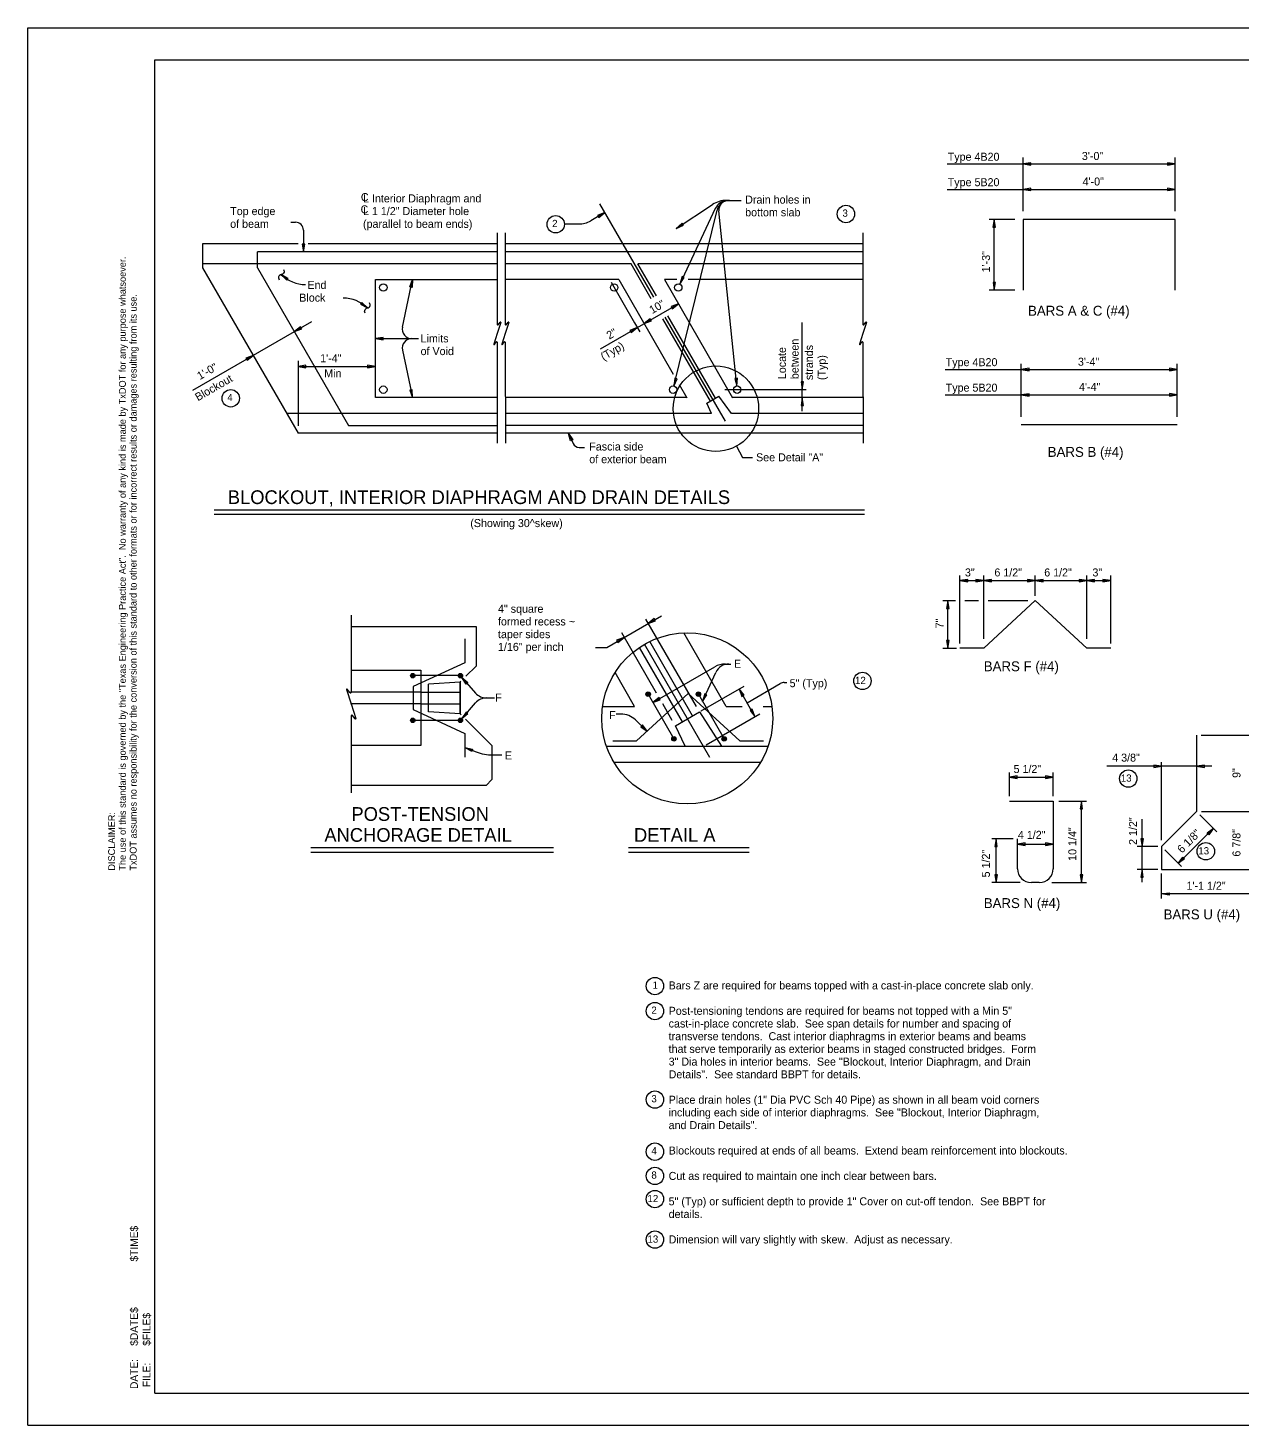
# Model space of a CAD drawing. Extents: x 1000 to 1069, y 1000 to 1045.
# Drawn here: x 1000 to 1019.12, y 1023 to 1045 of the extents above; entities that cross this region are included whole.
import ezdxf

# ---------------------------------------------------------------- set-up
doc = ezdxf.new("R2010")
doc.units = 0
for name, color, linetype in [('D_SHEET', 7, 'Continuous'), ('D_SHEET_TXT_SUB_CODE', 7, 'Continuous'), ('Working Level 1', 7, 'Continuous')]:
    doc.layers.add(name, color=color, linetype=linetype)

msp = doc.modelspace()

# ---------------------------------------------------------------- linework, layer by layer
at = {"layer": 'D_SHEET'}
for p, q in [((1000, 1045), (1034, 1045)), ((1000, 1023), (1000, 1045)), ((1002, 1023.5), (1002, 1044.5)), ((1002, 1044.5), (1033.5, 1044.5)), ((1002, 1023.5), (1033.5, 1023.5)), ((1000, 1023), (1034, 1023))]:
    msp.add_line(p, q, dxfattribs=at)
at = {"layer": 'Working Level 1'}
for p, q in [((1014.477, 1042.858), (1018.072, 1042.858)), ((1015.677, 1042.113), (1015.677, 1042.96)), ((1018.072, 1042.113), (1018.072, 1042.96)), ((1014.477, 1042.458), (1018.072, 1042.458)), ((1009.859, 1040.758), (1009.01, 1042.23)), ((1010.213, 1041.844), (1010.783, 1042.219)), ((1010.827, 1042.155), (1010.268, 1040.966)), ((1011.002, 1042.285), (1011.232, 1042.285)), ((1004.139, 1041.94), (1004.214, 1041.94)), ((1009.089, 1042.093), (1008.864, 1041.963)), ((1010.176, 1039.361), (1010.858, 1042.133)), ((1011.166, 1039.362), (1010.884, 1042.12)), ((1015.547, 1041.984), (1015.141, 1041.984)), ((1015.22, 1040.87), (1015.22, 1041.984)), ((1018.072, 1041.984), (1015.677, 1041.984)), ((1015.677, 1041.984), (1015.677, 1040.87)), ((1018.072, 1040.87), (1018.072, 1041.984)), ((1004.339, 1041.815), (1004.339, 1041.474)), ((1007.392, 1041.771), (1007.393, 1040.644)), ((1007.519, 1041.771), (1007.519, 1040.639)), ((1008.447, 1041.913), (1008.677, 1041.913)), ((1013.153, 1041.771), (1013.153, 1040.639)), ((1002.75, 1041.599), (1002.75, 1041.225)), ((1004.256, 1041.599), (1002.75, 1041.599)), ((1007.392, 1041.599), (1004.416, 1041.599)), ((1013.153, 1041.599), (1007.519, 1041.599)), ((1007.393, 1041.286), (1002.75, 1041.286)), ((1007.392, 1041.474), (1003.617, 1041.474)), ((1003.617, 1041.225), (1003.617, 1041.474)), ((1013.153, 1041.474), (1007.519, 1041.474)), ((1009.5, 1041.286), (1007.519, 1041.286)), ((1009.818, 1040.735), (1009.5, 1041.286)), ((1009.9, 1040.782), (1009.609, 1041.286)), ((1013.153, 1041.286), (1009.609, 1041.286)), ((1002.75, 1041.225), (1004.256, 1038.617)), ((1003.617, 1041.225), (1005.05, 1038.742)), ((1005.473, 1039.179), (1005.473, 1041.038)), ((1005.473, 1041.038), (1007.393, 1041.038)), ((1005.9, 1040.289), (1006.058, 1041.038)), ((1009.306, 1041.038), (1007.519, 1041.038)), ((1010.223, 1041.038), (1010.027, 1041.038)), ((1013.153, 1041.038), (1010.4, 1041.038)), ((1009.184, 1040.999), (1009.553, 1040.359)), ((1009.306, 1041.038), (1010.165, 1039.549)), ((1010.027, 1041.038), (1011.1, 1039.178)), ((1015.547, 1040.87), (1015.141, 1040.87)), ((1007.393, 1040.644), (1007.393, 1040.332)), ((1007.393, 1040.644), (1007.393, 1040.332)), ((1007.519, 1040.644), (1007.519, 1040.332)), ((1007.519, 1040.644), (1007.519, 1040.332)), ((1009.017, 1039.946), (1010.247, 1040.657)), ((1013.153, 1040.644), (1013.153, 1040.332)), ((1010.749, 1039.123), (1010.001, 1040.418)), ((1010.985, 1038.807), (1010.039, 1040.446)), ((1010.83, 1039.17), (1010.08, 1040.469)), ((1004.464, 1040.372), (1002.593, 1039.293)), ((1007.393, 1040.191), (1007.336, 1040.02)), ((1007.393, 1040.191), (1007.336, 1040.02)), ((1007.393, 1040.332), (1007.392, 1040.332)), ((1007.393, 1040.332), (1007.392, 1040.332)), ((1007.448, 1040.361), (1007.393, 1040.191)), ((1007.448, 1040.361), (1007.393, 1040.191)), ((1007.408, 1040.326), (1007.409, 1040.326)), ((1007.408, 1040.326), (1007.409, 1040.326)), ((1007.409, 1040.326), (1007.439, 1040.367)), ((1007.409, 1040.326), (1007.439, 1040.367)), ((1007.439, 1040.367), (1007.438, 1040.366)), ((1007.439, 1040.367), (1007.438, 1040.366)), ((1007.448, 1040.361), (1007.448, 1040.361)), ((1007.448, 1040.361), (1007.448, 1040.361)), ((1007.519, 1040.191), (1007.463, 1040.02)), ((1007.519, 1040.191), (1007.463, 1040.02)), ((1007.575, 1040.361), (1007.519, 1040.191)), ((1007.575, 1040.361), (1007.519, 1040.191)), ((1007.519, 1040.332), (1007.519, 1040.332)), ((1007.519, 1040.332), (1007.519, 1040.332)), ((1007.535, 1040.326), (1007.565, 1040.367)), ((1007.535, 1040.326), (1007.565, 1040.367)), ((1007.535, 1040.326), (1007.535, 1040.326)), ((1007.535, 1040.326), (1007.535, 1040.326)), ((1007.565, 1040.367), (1007.565, 1040.366)), ((1007.565, 1040.367), (1007.565, 1040.366)), ((1007.575, 1040.361), (1007.575, 1040.361)), ((1007.575, 1040.361), (1007.575, 1040.361)), ((1009.553, 1040.359), (1009.636, 1040.214)), ((1012.197, 1038.968), (1012.197, 1040.364)), ((1013.153, 1040.191), (1013.097, 1040.02)), ((1013.209, 1040.361), (1013.153, 1040.191)), ((1013.153, 1040.332), (1013.153, 1040.332)), ((1013.169, 1040.326), (1013.199, 1040.367)), ((1013.169, 1040.326), (1013.169, 1040.326)), ((1013.199, 1040.367), (1013.199, 1040.366)), ((1013.209, 1040.361), (1013.209, 1040.361)), ((1005.473, 1040.108), (1006.152, 1040.108)), ((1007.336, 1040.02), (1007.336, 1040.02)), ((1007.336, 1040.02), (1007.336, 1040.02)), ((1007.346, 1040.015), (1007.347, 1040.015)), ((1007.346, 1040.015), (1007.347, 1040.015)), ((1007.347, 1040.015), (1007.377, 1040.055)), ((1007.347, 1040.015), (1007.377, 1040.055)), ((1007.377, 1040.055), (1007.377, 1040.055)), ((1007.377, 1040.055), (1007.377, 1040.055)), ((1007.392, 1040.049), (1007.393, 1040.05)), ((1007.392, 1040.049), (1007.393, 1040.05)), ((1007.393, 1040.05), (1007.393, 1039.928)), ((1007.393, 1040.05), (1007.393, 1039.928)), ((1007.463, 1040.02), (1007.463, 1040.02)), ((1007.463, 1040.02), (1007.463, 1040.02)), ((1007.473, 1040.015), (1007.503, 1040.055)), ((1007.473, 1040.015), (1007.503, 1040.055)), ((1007.473, 1040.015), (1007.473, 1040.015)), ((1007.473, 1040.015), (1007.473, 1040.015)), ((1007.503, 1040.055), (1007.503, 1040.055)), ((1007.503, 1040.055), (1007.503, 1040.055)), ((1007.519, 1040.049), (1007.519, 1040.05)), ((1007.519, 1040.05), (1007.519, 1039.928)), ((1007.519, 1040.049), (1007.519, 1040.05)), ((1007.519, 1040.05), (1007.519, 1039.928)), ((1013.097, 1040.02), (1013.097, 1040.02)), ((1013.107, 1040.015), (1013.137, 1040.055)), ((1013.107, 1040.015), (1013.107, 1040.015)), ((1013.137, 1040.055), (1013.137, 1040.055)), ((1013.153, 1040.049), (1013.153, 1040.05)), ((1013.153, 1040.05), (1013.153, 1039.928)), ((1004.256, 1039.758), (1004.256, 1038.733)), ((1005.9, 1039.927), (1006.058, 1039.179)), ((1007.393, 1039.928), (1007.393, 1039.928)), ((1007.393, 1039.928), (1007.393, 1038.462)), ((1007.393, 1039.928), (1007.393, 1039.928)), ((1007.393, 1039.928), (1007.393, 1038.462)), ((1007.519, 1039.928), (1007.52, 1038.462)), ((1007.519, 1039.928), (1007.52, 1038.462)), ((1013.153, 1039.928), (1013.154, 1038.462)), ((1004.256, 1039.669), (1005.473, 1039.669)), ((1014.445, 1039.622), (1018.103, 1039.622)), ((1015.645, 1038.878), (1015.645, 1039.711)), ((1018.103, 1038.878), (1018.103, 1039.711)), ((1010.258, 1039.387), (1010.379, 1039.178)), ((1010.975, 1039.304), (1012.101, 1039.304)), ((1012.101, 1039.304), (1012.257, 1039.304)), ((1007.393, 1039.179), (1005.473, 1039.179)), ((1010.379, 1039.179), (1007.52, 1039.179)), ((1010.695, 1039.091), (1010.884, 1039.201)), ((1010.768, 1038.929), (1010.695, 1039.092)), ((1011.081, 1038.929), (1010.884, 1039.201)), ((1013.154, 1039.179), (1011.1, 1039.179)), ((1014.445, 1039.222), (1018.103, 1039.222)), ((1007.393, 1038.929), (1004.076, 1038.929)), ((1010.768, 1038.929), (1007.52, 1038.929)), ((1013.154, 1038.929), (1011.081, 1038.929)), ((1005.049, 1038.742), (1007.393, 1038.742)), ((1013.154, 1038.742), (1007.52, 1038.742)), ((1018.103, 1038.749), (1015.645, 1038.749)), ((1007.393, 1038.617), (1004.256, 1038.617)), ((1013.154, 1038.617), (1007.52, 1038.617)), ((1008.516, 1038.617), (1008.586, 1038.458)), ((1011.159, 1038.413), (1011.256, 1038.236)), ((1008.682, 1038.395), (1008.765, 1038.395)), ((1011.256, 1038.236), (1011.414, 1038.236)), ((1002.936, 1037.414), (1013.178, 1037.414)), ((1002.936, 1037.341), (1013.178, 1037.341)), ((1014.68, 1035.308), (1014.68, 1036.38)), ((1014.68, 1036.297), (1017.055, 1036.297)), ((1015.055, 1035.383), (1015.055, 1036.38)), ((1015.867, 1036.058), (1015.867, 1036.38)), ((1016.68, 1035.383), (1016.68, 1036.38)), ((1017.055, 1035.308), (1017.055, 1036.38)), ((1014.413, 1035.983), (1014.608, 1035.983)), ((1014.489, 1035.233), (1014.489, 1035.983)), ((1014.758, 1035.983), (1014.973, 1035.983)), ((1015.867, 1035.983), (1015.055, 1035.233)), ((1015.127, 1035.983), (1015.752, 1035.983)), ((1016.68, 1035.233), (1015.867, 1035.983)), ((1005.091, 1035.753), (1005.091, 1034.705)), ((1005.091, 1035.574), (1007.058, 1035.574)), ((1007.058, 1035.574), (1007.058, 1034.951)), ((1009.116, 1035.245), (1009.978, 1035.742)), ((1010.529, 1034.316), (1009.735, 1035.692)), ((1006.882, 1035.38), (1006.882, 1035.005)), ((1009.903, 1034.524), (1009.356, 1035.473)), ((1010.47, 1034.168), (1009.794, 1035.338)), ((1011, 1034.313), (1010.33, 1035.473)), ((1008.942, 1035.245), (1009.116, 1035.245)), ((1010.308, 1034.074), (1009.632, 1035.244)), ((1010.741, 1033.512), (1009.712, 1035.294)), ((1014.413, 1035.233), (1014.628, 1035.233)), ((1015.055, 1035.233), (1014.68, 1035.233)), ((1017.055, 1035.233), (1016.68, 1035.233)), ((1005.091, 1034.886), (1006.188, 1034.886)), ((1006.882, 1035.005), (1006.07, 1034.63)), ((1006.188, 1034.886), (1006.188, 1033.699)), ((1007.058, 1034.951), (1006.898, 1034.79)), ((1009.845, 1034.378), (1010.817, 1034.939)), ((1010.986, 1034.984), (1011.069, 1034.984)), ((1005.09, 1034.705), (1005.09, 1034.543)), ((1006.812, 1034.801), (1006.062, 1034.801)), ((1006.809, 1034.7), (1006.308, 1034.668)), ((1006.308, 1034.231), (1006.308, 1034.669)), ((1006.821, 1034.712), (1006.809, 1034.701)), ((1006.809, 1034.701), (1006.809, 1034.2)), ((1006.809, 1034.2), (1006.809, 1034.7)), ((1006.835, 1034.774), (1007.05, 1034.526)), ((1009.556, 1034.313), (1009.247, 1034.848)), ((1010.627, 1034.394), (1010.835, 1034.852)), ((1011.327, 1034.374), (1011.85, 1034.676)), ((1011.913, 1034.693), (1011.956, 1034.693)), ((1005.017, 1034.582), (1005.09, 1034.355)), ((1005.069, 1034.536), (1005.029, 1034.59)), ((1006.188, 1034.542), (1005.083, 1034.542)), ((1006.07, 1034.63), (1006.07, 1034.267)), ((1006.188, 1034.542), (1006.809, 1034.542)), ((1007.22, 1034.449), (1007.347, 1034.449)), ((1009.769, 1034.509), (1010.175, 1033.805)), ((1010.561, 1034.509), (1010.967, 1033.805)), ((1010.605, 1034.246), (1011.281, 1034.636)), ((1011.452, 1034.158), (1011.202, 1034.591)), ((1006.188, 1034.355), (1005.083, 1034.355)), ((1005.09, 1034.355), (1005.165, 1034.127)), ((1006.07, 1034.267), (1006.882, 1033.892)), ((1006.188, 1034.355), (1006.809, 1034.355)), ((1006.809, 1034.2), (1006.308, 1034.233)), ((1006.835, 1034.123), (1007.05, 1034.371)), ((1009.051, 1034.313), (1009.556, 1034.313)), ((1010.15, 1034.097), (1010.001, 1034.355)), ((1010.199, 1034.012), (1010.578, 1034.23)), ((1010.578, 1034.23), (1010.927, 1033.688)), ((1010.999, 1034.313), (1011.249, 1034.313)), ((1011.582, 1034.313), (1011.719, 1034.313)), ((1005.09, 1034.167), (1005.09, 1034.005)), ((1005.091, 1034.005), (1005.091, 1032.956)), ((1005.152, 1034.121), (1005.112, 1034.173)), ((1006.812, 1034.097), (1006.062, 1034.097)), ((1006.809, 1034.2), (1006.824, 1034.185)), ((1006.892, 1034.116), (1007.309, 1033.699)), ((1009.338, 1034.196), (1009.266, 1034.196)), ((1009.756, 1033.927), (1009.57, 1034.104)), ((1010.35, 1033.688), (1010.199, 1034.012)), ((1010.681, 1033.712), (1011.528, 1034.201)), ((1006.882, 1033.892), (1006.882, 1033.517)), ((1018.408, 1033.862), (1018.408, 1032.66)), ((1018.48, 1033.862), (1019.233, 1033.862)), ((1006.188, 1033.699), (1005.091, 1033.699)), ((1006.882, 1033.667), (1007.059, 1033.6)), ((1007.309, 1033.699), (1007.309, 1033.168)), ((1009.112, 1033.688), (1011.658, 1033.688)), ((1009.213, 1033.772), (1009.588, 1033.772)), ((1011.213, 1033.772), (1011.588, 1033.772)), ((1007.324, 1033.552), (1007.465, 1033.552)), ((1009.228, 1033.438), (1011.541, 1033.438)), ((1018.647, 1033.373), (1016.992, 1033.373)), ((1017.856, 1032.21), (1017.856, 1033.44)), ((1007.309, 1033.168), (1007.216, 1033.073)), ((1015.461, 1032.905), (1015.461, 1033.278)), ((1015.461, 1033.202), (1016.149, 1033.202)), ((1016.149, 1032.905), (1016.149, 1033.278)), ((1007.216, 1033.073), (1005.091, 1033.073)), ((1015.461, 1032.825), (1016.149, 1032.825)), ((1016.149, 1032.825), (1016.149, 1031.761)), ((1016.238, 1032.825), (1016.676, 1032.825)), ((1016.594, 1031.543), (1016.594, 1032.825)), ((1017.549, 1031.55), (1017.549, 1032.54)), ((1018.408, 1032.66), (1017.856, 1032.108)), ((1018.46, 1032.609), (1018.728, 1032.341)), ((1018.487, 1032.66), (1019.233, 1032.66)), ((1018.672, 1032.397), (1018.119, 1031.844)), ((1004.457, 1032.095), (1008.28, 1032.095)), ((1004.457, 1032.022), (1008.28, 1032.022)), ((1009.458, 1032.095), (1011.358, 1032.095)), ((1009.458, 1032.022), (1011.358, 1032.022)), ((1015.517, 1032.23), (1015.184, 1032.23)), ((1015.25, 1031.543), (1015.25, 1032.23)), ((1015.586, 1031.761), (1015.586, 1032.23)), ((1015.586, 1032.147), (1016.149, 1032.147)), ((1017.795, 1032.108), (1017.472, 1032.108)), ((1017.856, 1032.108), (1017.856, 1031.747)), ((1017.907, 1032.056), (1018.168, 1031.796)), ((1017.795, 1031.747), (1017.472, 1031.747)), ((1017.856, 1031.747), (1019.544, 1031.747)), ((1017.856, 1031.294), (1017.856, 1031.683)), ((1015.629, 1031.543), (1015.184, 1031.543)), ((1015.93, 1031.543), (1015.805, 1031.543)), ((1016.126, 1031.543), (1016.676, 1031.543)), ((1019.544, 1031.363), (1017.856, 1031.363))]:
    msp.add_line(p, q, dxfattribs=at)
for points in [[(1015.677, 1042.858), (1015.799, 1042.838), (1015.799, 1042.877)], [(1018.072, 1042.858), (1017.949, 1042.878), (1017.949, 1042.839)], [(1015.677, 1042.458), (1015.799, 1042.438), (1015.799, 1042.477)], [(1018.072, 1042.458), (1017.949, 1042.478), (1017.949, 1042.439)], [(1009.089, 1042.092), (1008.973, 1042.048), (1008.992, 1042.015)], [(1010.213, 1041.844), (1010.326, 1041.895), (1010.305, 1041.927)], [(1015.22, 1041.985), (1015.2, 1041.862), (1015.239, 1041.862)], [(1004.339, 1041.474), (1004.359, 1041.596), (1004.32, 1041.596)], [(1003.991, 1041.115), (1004.077, 1041.026), (1004.101, 1041.057)], [(1006.058, 1041.038), (1006.052, 1040.914), (1006.014, 1040.922)], [(1010.269, 1040.966), (1010.339, 1041.068), (1010.304, 1041.084)], [(1015.22, 1040.871), (1015.24, 1040.993), (1015.201, 1040.993)], [(1005.347, 1040.591), (1005.26, 1040.679), (1005.237, 1040.648)], [(1010.247, 1040.656), (1010.131, 1040.612), (1010.15, 1040.579)], [(1009.706, 1040.344), (1009.822, 1040.388), (1009.803, 1040.422)], [(1004.198, 1040.218), (1004.314, 1040.262), (1004.294, 1040.296)], [(1009.598, 1040.282), (1009.481, 1040.238), (1009.501, 1040.204)], [(1005.473, 1040.108), (1005.596, 1040.088), (1005.596, 1040.127)], [(1003.548, 1039.843), (1003.431, 1039.8), (1003.451, 1039.766)], [(1004.256, 1039.669), (1004.379, 1039.649), (1004.379, 1039.688)], [(1005.473, 1039.669), (1005.351, 1039.689), (1005.351, 1039.65)], [(1015.645, 1039.622), (1015.768, 1039.602), (1015.768, 1039.641)], [(1018.103, 1039.622), (1017.98, 1039.642), (1017.98, 1039.603)], [(1006.058, 1039.179), (1006.052, 1039.303), (1006.014, 1039.295)], [(1010.176, 1039.361), (1010.224, 1039.475), (1010.187, 1039.484)], [(1011.166, 1039.362), (1011.174, 1039.486), (1011.135, 1039.482)], [(1012.197, 1039.304), (1012.217, 1039.426), (1012.179, 1039.426)], [(1012.197, 1039.179), (1012.177, 1039.056), (1012.216, 1039.056)], [(1015.646, 1039.222), (1015.768, 1039.202), (1015.768, 1039.241)], [(1018.103, 1039.222), (1017.981, 1039.242), (1017.981, 1039.203)], [(1008.516, 1038.616), (1008.583, 1038.512), (1008.548, 1038.496)], [(1014.68, 1036.297), (1014.802, 1036.277), (1014.802, 1036.316)], [(1015.055, 1036.297), (1014.932, 1036.317), (1014.932, 1036.279)], [(1015.055, 1036.297), (1015.177, 1036.277), (1015.177, 1036.316)], [(1015.867, 1036.297), (1015.745, 1036.317), (1015.745, 1036.279)], [(1015.867, 1036.297), (1015.99, 1036.277), (1015.99, 1036.316)], [(1016.68, 1036.297), (1016.557, 1036.317), (1016.557, 1036.279)], [(1016.68, 1036.297), (1016.802, 1036.277), (1016.802, 1036.316)], [(1017.055, 1036.297), (1016.932, 1036.317), (1016.932, 1036.279)], [(1014.489, 1035.983), (1014.469, 1035.86), (1014.508, 1035.86)], [(1009.769, 1035.621), (1009.885, 1035.665), (1009.865, 1035.699)], [(1009.39, 1035.403), (1009.273, 1035.359), (1009.293, 1035.325)], [(1014.489, 1035.233), (1014.509, 1035.355), (1014.471, 1035.355)], [(1006.835, 1034.774), (1006.931, 1034.695), (1006.901, 1034.669)], [(1009.845, 1034.378), (1009.961, 1034.421), (1009.942, 1034.455)], [(1010.627, 1034.394), (1010.696, 1034.498), (1010.661, 1034.514)], [(1011.202, 1034.591), (1011.246, 1034.475), (1011.279, 1034.494)], [(1006.835, 1034.124), (1006.931, 1034.203), (1006.901, 1034.228)], [(1011.452, 1034.158), (1011.408, 1034.274), (1011.374, 1034.254)], [(1009.756, 1033.927), (1009.681, 1034.026), (1009.655, 1033.997)], [(1006.882, 1033.667), (1007.004, 1033.642), (1006.99, 1033.606)], [(1017.856, 1033.373), (1017.733, 1033.393), (1017.733, 1033.354)], [(1018.408, 1033.373), (1018.531, 1033.353), (1018.531, 1033.392)], [(1015.461, 1033.202), (1015.584, 1033.182), (1015.584, 1033.221)], [(1016.149, 1033.202), (1016.026, 1033.222), (1016.026, 1033.183)], [(1016.595, 1032.825), (1016.575, 1032.702), (1016.613, 1032.702)], [(1018.672, 1032.397), (1018.599, 1032.296), (1018.572, 1032.324)], [(1015.25, 1032.231), (1015.23, 1032.108), (1015.269, 1032.108)], [(1015.586, 1032.147), (1015.709, 1032.127), (1015.709, 1032.166)], [(1016.149, 1032.147), (1016.026, 1032.167), (1016.026, 1032.128)], [(1017.55, 1032.108), (1017.57, 1032.23), (1017.531, 1032.23)], [(1018.119, 1031.844), (1018.192, 1031.945), (1018.219, 1031.918)], [(1015.25, 1031.543), (1015.27, 1031.665), (1015.231, 1031.665)], [(1016.595, 1031.543), (1016.615, 1031.665), (1016.576, 1031.665)], [(1017.55, 1031.747), (1017.53, 1031.625), (1017.568, 1031.625)], [(1017.856, 1031.363), (1017.978, 1031.383), (1017.978, 1031.344)]]:
    msp.add_lwpolyline(points, close=True, dxfattribs=at)
for points in [[(1004.027, 1041.197), (1004.033, 1041.183), (1004.035, 1041.168), (1004.034, 1041.154), (1004.028, 1041.141), (1004.018, 1041.129), (1004.005, 1041.12), (1003.991, 1041.115), (1003.977, 1041.111), (1003.964, 1041.103), (1003.954, 1041.091), (1003.949, 1041.079), (1003.947, 1041.063), (1003.951, 1041.05), (1003.956, 1041.036)], [(1005.311, 1040.508), (1005.306, 1040.522), (1005.303, 1040.538), (1005.304, 1040.551), (1005.31, 1040.565), (1005.32, 1040.577), (1005.333, 1040.586), (1005.347, 1040.591), (1005.36, 1040.595), (1005.373, 1040.603), (1005.383, 1040.615), (1005.388, 1040.627), (1005.39, 1040.643), (1005.387, 1040.656), (1005.381, 1040.67)], [(1009.588, 1033.772), (1010.401, 1034.522), (1011.213, 1033.772)]]:
    msp.add_lwpolyline(points, dxfattribs=at)
for centre, radius in [((1012.885, 1042.07), 0.137), ((1008.313, 1041.908), 0.137), ((1005.598, 1040.913), 0.0583), ((1009.233, 1040.913), 0.0583), ((1010.244, 1040.913), 0.0583), ((1010.836, 1039.004), 0.673), ((1003.195, 1039.168), 0.137), ((1005.598, 1039.304), 0.0583), ((1010.162, 1039.304), 0.0583), ((1011.172, 1039.304), 0.0583), ((1010.385, 1034.128), 1.347), ((1006.062, 1034.801), 0.0353), ((1006.062, 1034.801), 0.0282), ((1006.062, 1034.801), 0.0212), ((1006.062, 1034.801), 0.0141), ((1006.062, 1034.801), 0.00705), ((1006.812, 1034.801), 0.0353), ((1006.812, 1034.801), 0.0282), ((1006.812, 1034.801), 0.0212), ((1006.812, 1034.801), 0.0141), ((1006.812, 1034.801), 0.00705), ((1013.145, 1034.718), 0.137), ((1009.769, 1034.509), 0.0353), ((1009.769, 1034.509), 0.0282), ((1009.769, 1034.509), 0.0212), ((1009.769, 1034.509), 0.0141), ((1009.769, 1034.509), 0.00705), ((1010.561, 1034.509), 0.0353), ((1010.561, 1034.509), 0.0282), ((1010.561, 1034.509), 0.0212), ((1010.561, 1034.509), 0.0141), ((1010.561, 1034.509), 0.00705), ((1006.062, 1034.097), 0.0353), ((1006.062, 1034.097), 0.0282), ((1006.062, 1034.097), 0.0212), ((1006.062, 1034.097), 0.0141), ((1006.062, 1034.097), 0.00705), ((1006.812, 1034.097), 0.0353), ((1006.812, 1034.097), 0.0282), ((1006.812, 1034.097), 0.0212), ((1006.812, 1034.097), 0.0141), ((1006.812, 1034.097), 0.00705), ((1010.175, 1033.805), 0.0353), ((1010.175, 1033.805), 0.0282), ((1010.175, 1033.805), 0.0212), ((1010.175, 1033.805), 0.0141), ((1010.175, 1033.805), 0.00705), ((1010.967, 1033.805), 0.0353), ((1010.967, 1033.805), 0.0282), ((1010.967, 1033.805), 0.0212), ((1010.967, 1033.805), 0.0141), ((1010.967, 1033.805), 0.00705), ((1017.332, 1033.18), 0.137), ((1018.553, 1032.035), 0.137), ((1009.876, 1029.913), 0.137), ((1009.876, 1029.519), 0.137), ((1009.876, 1028.125), 0.137), ((1009.876, 1027.305), 0.137), ((1009.876, 1026.923), 0.137), ((1009.876, 1026.559), 0.137), ((1009.876, 1025.921), 0.137)]:
    msp.add_circle(centre, radius, dxfattribs=at)
for centre, radius, start, end in [((1011.002, 1041.885), 0.4, 90, 123.3359), ((1011.031, 1042.06), 0.225, 90, 154.8494), ((1011.052, 1042.085), 0.2, 90, 166.1811), ((1011.033, 1042.135), 0.15, 90, 185.8442), ((1004.214, 1041.815), 0.125, 0, 90), ((1008.677, 1042.288), 0.375, 270, 299.9909), ((1004.372, 1041.506), 0.546, 225.7691, 270.2346), ((1004.966, 1040.2), 0.546, 45.7691, 90.2346), ((1006.046, 1040.258), 0.15, 168.0528, 270), ((1007.401, 1040.332), 0.00879, 180, 322.5946), ((1007.401, 1040.332), 0.00879, 180, 322.5946), ((1007.443, 1040.363), 0.00562, 341.8802, 142.7124), ((1007.443, 1040.363), 0.00562, 341.8802, 142.7124), ((1007.528, 1040.332), 0.00879, 180, 322.5946), ((1007.528, 1040.332), 0.00879, 180, 322.5946), ((1007.57, 1040.363), 0.00562, 341.8802, 142.7124), ((1007.57, 1040.363), 0.00562, 341.8802, 142.7124), ((1013.162, 1040.332), 0.00879, 180, 322.5946), ((1013.204, 1040.363), 0.00562, 341.8802, 142.7124), ((1006.046, 1039.958), 0.15, 90, 191.9472), ((1007.342, 1040.018), 0.00562, 161.8847, 322.6996), ((1007.342, 1040.018), 0.00562, 161.8847, 322.6996), ((1007.384, 1040.049), 0.00879, 0, 142.7336), ((1007.384, 1040.049), 0.00879, 0, 142.7336), ((1007.468, 1040.018), 0.00562, 161.8847, 322.6996), ((1007.468, 1040.018), 0.00562, 161.8847, 322.6996), ((1007.51, 1040.049), 0.00879, 0, 142.7336), ((1007.51, 1040.049), 0.00879, 0, 142.7336), ((1013.102, 1040.018), 0.00562, 161.8847, 322.6996), ((1013.144, 1040.049), 0.00879, 0, 142.7336), ((1008.682, 1038.5), 0.105, 203.6619, 270), ((1010.986, 1034.647), 0.337, 90, 120.0051), ((1011.04, 1034.759), 0.225, 90, 155.5341), ((1011.913, 1034.568), 0.125, 90, 120.0007), ((1005.024, 1034.585), 0.0075, 37.2876, 198.1198), ((1005.08, 1034.543), 0.0117, 217.4054, 0), ((1007.22, 1034.674), 0.225, 220.988, 270), ((1007.22, 1034.224), 0.225, 90, 139.012), ((1005.103, 1034.166), 0.0117, 37.2664, 180), ((1005.159, 1034.125), 0.0075, 217.3004, 18.1153), ((1009.338, 1033.859), 0.337, 46.5089, 90), ((1007.324, 1034.302), 0.75, 249.3609, 270), ((1015.805, 1031.761), 0.219, 180, 270), ((1015.93, 1031.761), 0.219, 270, 0)]:
    msp.add_arc(centre, radius, start, end, dxfattribs=at)

# ---------------------------------------------------------------- texts
at = {"layer": 'D_SHEET'}
for s, height, p in [('The use of this standard is governed by the "Texas Engineering Practice Act".  No warranty of any kind is made by TxDOT for any purpose whatsoever.', 0.108, (1001.542, 1031.73)), ('TxDOT assumes no responsibility for the conversion of this standard to other formats or for incorrect results or damages resulting from its use.', 0.108, (1001.712, 1031.73)), ('DISCLAIMER:', 0.108, (1001.372, 1031.73)), ('DATE:', 0.12, (1001.732, 1023.568)), ('FILE:', 0.12, (1001.929, 1023.597))]:
    msp.add_text(s, height=height, rotation=90, dxfattribs=at).set_placement(p)
at = {"layer": 'D_SHEET_TXT_SUB_CODE'}
for s, p in [('$TIME$', (1001.732, 1025.575)), ('$DATE$', (1001.732, 1024.249)), ('$FILE$', (1001.929, 1024.248))]:
    msp.add_text(s, height=0.12, rotation=90, dxfattribs=at).set_placement(p)
at = {"layer": 'Working Level 1'}
for s, height, p in [('Type 4B20', 0.126, (1014.488, 1042.909)), ('3\'-0"', 0.126, (1016.601, 1042.921)), ('Type 5B20', 0.126, (1014.488, 1042.508)), ('4\'-0"', 0.126, (1016.612, 1042.519)), ('C', 0.126, (1005.244, 1042.273)), ('L Interior Diaphragm and', 0.126, (1005.278, 1042.253)), ('Drain holes in', 0.126, (1011.297, 1042.234)), ('Top edge', 0.126, (1003.186, 1042.053)), ('C', 0.126, (1005.24, 1042.08)), ('L 1 1/2" Diameter hole', 0.126, (1005.278, 1042.053)), ('bottom slab', 0.126, (1011.297, 1042.034)), ('3', 0.114, (1012.83, 1042.027)), ('of beam', 0.126, (1003.186, 1041.852)), ('(parallel to beam ends)', 0.126, (1005.278, 1041.852)), ('2', 0.114, (1008.257, 1041.864)), ('Block', 0.126, (1004.274, 1040.69)), ('End', 0.126, (1004.402, 1040.89)), ('BARS A & C (#4)', 0.156, (1015.753, 1040.469)), ('Limits', 0.126, (1006.185, 1040.048)), ('of Void', 0.126, (1006.185, 1039.848)), ('1\'-4"', 0.126, (1004.603, 1039.736)), ('Type 4B20', 0.126, (1014.456, 1039.674)), ('3\'-4"', 0.126, (1016.539, 1039.681)), ('Min', 0.126, (1004.667, 1039.498)), ('Type 5B20', 0.126, (1014.456, 1039.273)), ('4\'-4"', 0.126, (1016.556, 1039.285)), ('4', 0.114, (1003.14, 1039.124)), ('Fascia side', 0.126, (1008.842, 1038.346)), ('BARS B (#4)', 0.156, (1016.063, 1038.246)), ('of exterior beam', 0.126, (1008.842, 1038.146)), ('See Detail "A"', 0.126, (1011.469, 1038.176)), ('BLOCKOUT, INTERIOR DIAPHRAGM AND DRAIN DETAILS', 0.216, (1003.148, 1037.503)), ('(Showing 30^ skew)', 0.126, (1006.968, 1037.14)), ('3"', 0.126, (1014.759, 1036.363)), ('6 1/2"', 0.126, (1015.223, 1036.363)), ('6 1/2"', 0.126, (1016.008, 1036.363)), ('3"', 0.126, (1016.767, 1036.363)), ('4" square', 0.126, (1007.404, 1035.791)), ('formed recess ~', 0.126, (1007.404, 1035.591)), ('taper sides', 0.126, (1007.404, 1035.391)), ('1/16" per inch', 0.126, (1007.404, 1035.191)), ('E', 0.126, (1011.121, 1034.924)), ('BARS F (#4)', 0.156, (1015.056, 1034.87)), ('5" (Typ)', 0.126, (1011.998, 1034.619)), ('12', 0.1137, (1013.028, 1034.669)), ('F', 0.126, (1007.361, 1034.393)), ('F', 0.126, (1009.155, 1034.118)), ('E', 0.126, (1007.513, 1033.481)), ('4 3/8"', 0.126, (1017.079, 1033.447)), ('5 1/2"', 0.126, (1015.525, 1033.268)), ('13', 0.1137, (1017.215, 1033.131)), ('POST-TENSION', 0.216, (1005.095, 1032.514)), ('ANCHORAGE DETAIL', 0.216, (1004.669, 1032.184)), ('DETAIL A', 0.216, (1009.546, 1032.184)), ('4 1/2"', 0.126, (1015.593, 1032.231)), ('13', 0.1137, (1018.436, 1031.986)), ('1\'-1 1/2"', 0.126, (1018.249, 1031.43)), ('BARS N (#4)', 0.156, (1015.056, 1031.141)), ('BARS U (#4)', 0.156, (1017.888, 1030.963)), ('1', 0.114, (1009.839, 1029.87)), ('Bars Z are required for beams topped with a cast-in-place concrete slab only. ', 0.126, (1010.092, 1029.86)), ('2', 0.114, (1009.82, 1029.476)), ('cast-in-place concrete slab.  See span details for number and spacing of', 0.126, (1010.092, 1029.26)), ('Post-tensioning tendons are required for beams not topped with a Min 5"', 0.126, (1010.092, 1029.46)), ('transverse tendons.  Cast interior diaphragms in exterior beams and beams', 0.126, (1010.092, 1029.06)), ('that serve temporarily as exterior beams in staged constructed bridges.  Form', 0.126, (1010.092, 1028.86)), ('3" Dia holes in interior beams.  See "Blockout, Interior Diaphragm, and Drain', 0.126, (1010.092, 1028.66)), ('Details".  See standard BBPT for details.', 0.126, (1010.092, 1028.46)), ('3', 0.114, (1009.82, 1028.082)), ('Place drain holes (1" Dia PVC Sch 40 Pipe) as shown in all beam void corners', 0.126, (1010.092, 1028.06)), ('including each side of interior diaphragms.  See "Blockout, Interior Diaphragm,', 0.126, (1010.092, 1027.86)), ('and Drain Details".', 0.126, (1010.092, 1027.66)), ('4', 0.114, (1009.821, 1027.262)), ('Blockouts required at ends of all beams.  Extend beam reinforcement into blockouts.', 0.126, (1010.092, 1027.26)), ('8', 0.114, (1009.82, 1026.88)), ('Cut as required to maintain one inch clear between bars.', 0.126, (1010.092, 1026.86)), ('12', 0.1137, (1009.759, 1026.51)), ('5" (Typ) or sufficient depth to provide 1" Cover on cut-off tendon.  See BBPT for', 0.126, (1010.092, 1026.46)), ('details.', 0.126, (1010.092, 1026.26)), ('13', 0.1137, (1009.759, 1025.872)), ('Dimension will vary slightly with skew.  Adjust as necessary. ', 0.126, (1010.092, 1025.86))]:
    msp.add_text(s, height=height, dxfattribs=at).set_placement(p)
for s, rotation, p in [('1\'-3"', 90, (1015.153, 1041.151)), ('10"', 29.9909, (1009.832, 1040.493)), ('2"', 29.9909, (1009.158, 1040.091)), ('(Typ)', 29.9909, (1009.066, 1039.759)), ('Locate', 90, (1011.939, 1039.469)), ('between', 90, (1012.139, 1039.469)), ('strands', 90, (1012.365, 1039.455)), ('1\'-0"', 29.9793, (1002.709, 1039.454)), ('(Typ)', 90, (1012.565, 1039.455)), ('Blockout', 29.9793, (1002.678, 1039.12)), ('7"', 90, (1014.423, 1035.545)), ('9"', 90, (1019.099, 1033.19)), ('2 1/2"', 90, (1017.469, 1032.135)), ('10 1/4"', 90, (1016.514, 1031.884)), ('6 1/8"', 45, (1018.177, 1031.997)), ('6 7/8"', 90, (1019.099, 1031.951)), ('5 1/2"', 90, (1015.152, 1031.624))]:
    msp.add_text(s, height=0.126, rotation=rotation, dxfattribs=at).set_placement(p)

doc.saveas('drawing.dxf')
